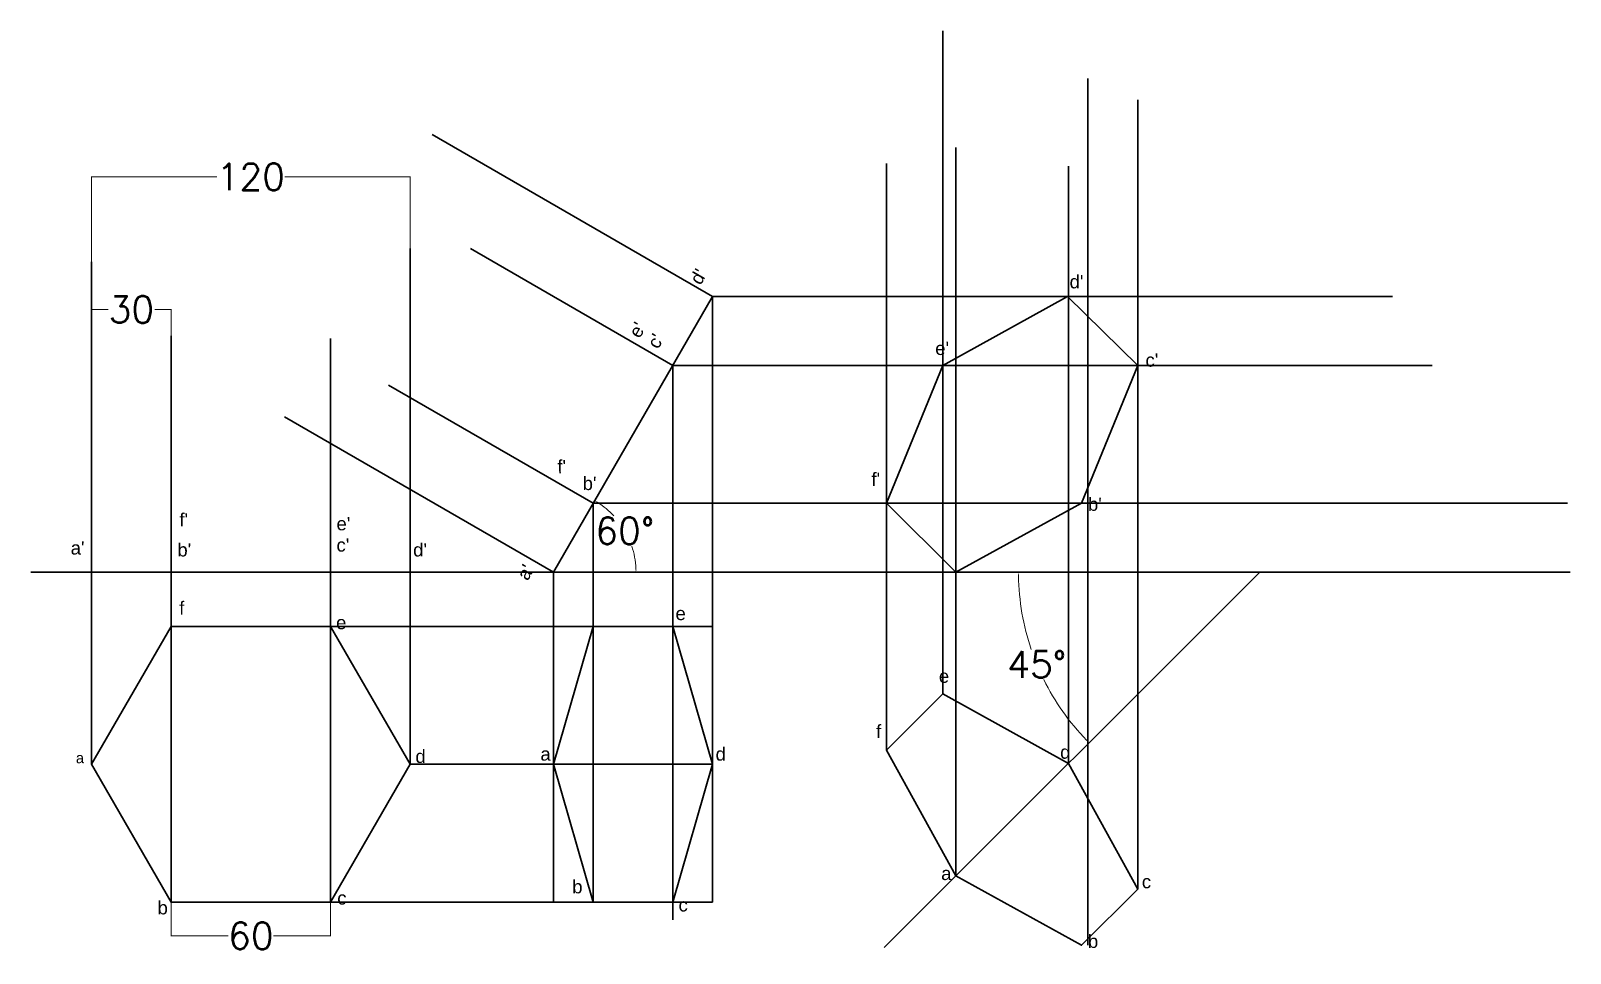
# Model space of a CAD drawing. Header units: millimetres. Extents: x 20 to 600, y 6 to 354.
import ezdxf

# ---------------------------------------------------------------- set-up
doc = ezdxf.new("R2010")
doc.units = ezdxf.units.MM
doc.header["$LTSCALE"] = 10
doc.header["$MEASUREMENT"] = 0
doc.layers.add('AM_0', color=7, linetype='Continuous', lineweight=30)
doc.layers.add('AM_5', color=3, linetype='Continuous', lineweight=15)
doc.styles.add('Annotative', font='arial.ttf')
doc.styles.get("Standard").update_dxf_attribs({"font": 'ROMANS.SHX'})
doc.dimstyles.new('AM_ANSI$0', dxfattribs={"dimtxt": 0.12, "dimasz": 0.12, "dimexe": 0.1, "dimexo": 0.05, "dimgap": 0.06, "dimtad": 0, "dimtih": 1, "dimtoh": 1, "dimdec": 4, "dimzin": 7, "dimdsep": 46, "dimtxsty": 'Standard', "dimcen": 0, "dimclrd": 256, "dimclre": 256, "dimclrt": 2, "dimadec": 0, "dimazin": 2, "dimtp": 0.1, "dimtm": 0.1, "dimtfac": 0.71, "dimtdec": 4, "dimtofl": 0, "dimtmove": 0, "dimatfit": 3, "dimfxl": 1, "dimtolj": 1, "dimtzin": 7, "dimlwd": -1, "dimlwe": -1, "dimarcsym": 1})
doc.dimstyles.new('AM_ANSI$2', dxfattribs={"dimtxt": 0.12, "dimasz": 0.12, "dimexe": 0.1, "dimexo": 0.05, "dimgap": 0.06, "dimtad": 0, "dimtih": 1, "dimtoh": 1, "dimdec": 4, "dimzin": 7, "dimdsep": 46, "dimtxsty": 'Standard', "dimcen": 0, "dimclrd": 256, "dimclre": 256, "dimclrt": 2, "dimadec": 0, "dimazin": 2, "dimtp": 0.1, "dimtm": 0.1, "dimtfac": 0.71, "dimtdec": 4, "dimtofl": 0, "dimtmove": 0, "dimatfit": 3, "dimfxl": 1, "dimtolj": 1, "dimtzin": 7, "dimlwd": -1, "dimlwe": -1, "dimarcsym": 1})

# ---------------------------------------------------------------- blocks, each defined once
blk = doc.blocks.new('*D6')
at = {"layer": 'AM_5', "linetype": 'ByBlock', "transparency": 16777216}
for p, q in [((72.91, 25.63), (72.91, 12.9)), ((132.91, 25.63), (132.91, 12.9)), ((73.03, 13), (94.35, 13)), ((132.79, 13), (111.46, 13))]:
    blk.add_line(p, q, dxfattribs=at)
at = {"layer": 'AM_5', "transparency": 16777216}
for points in [[(73.03, 13.02), (73.03, 12.98), (72.91, 13)], [(132.79, 13.02), (132.79, 12.98), (132.91, 13)]]:
    blk.add_solid(points, dxfattribs=at)
at = {"layer": 'Defpoints', "color": 0, "transparency": 16777216}
for p in [(72.91, 25.68), (132.91, 25.68), (132.91, 13)]:
    blk.add_point(p, dxfattribs=at)
at = {"layer": 'AM_5', "color": 2, "transparency": 16777216, "insert": (102.91, 13), "char_height": 10, "attachment_point": 5}
blk.add_mtext('\\A1;60', dxfattribs=at)
blk = doc.blocks.new('*D7')
at = {"layer": 'AM_5', "linetype": 'ByBlock', "transparency": 16777216}
for p, q in [((42.91, 248.05), (42.91, 299.1)), ((43.03, 299), (90.06, 299)), ((162.79, 299), (115.75, 299)), ((162.91, 248.05), (162.91, 299.1))]:
    blk.add_line(p, q, dxfattribs=at)
at = {"layer": 'AM_5', "transparency": 16777216}
for points in [[(43.03, 299.02), (43.03, 298.98), (42.91, 299)], [(162.79, 299.02), (162.79, 298.98), (162.91, 299)]]:
    blk.add_solid(points, dxfattribs=at)
at = {"layer": 'Defpoints', "color": 0, "transparency": 16777216}
for p in [(162.91, 299), (42.91, 248), (162.91, 248)]:
    blk.add_point(p, dxfattribs=at)
at = {"layer": 'AM_5', "color": 2, "transparency": 16777216, "insert": (102.91, 299), "char_height": 10, "attachment_point": 5}
blk.add_mtext('\\A1;120', dxfattribs=at)
blk = doc.blocks.new('*D8')
at = {"layer": 'AM_5', "linetype": 'ByBlock', "transparency": 16777216}
for p, q in [((42.91, 221.05), (42.91, 249.1)), ((43.03, 249), (49.11, 249)), ((72.79, 249), (66.7, 249)), ((72.91, 221.05), (72.91, 249.1))]:
    blk.add_line(p, q, dxfattribs=at)
at = {"layer": 'AM_5', "transparency": 16777216}
for points in [[(43.03, 249.02), (43.03, 248.98), (42.91, 249)], [(72.79, 249.02), (72.79, 248.98), (72.91, 249)]]:
    blk.add_solid(points, dxfattribs=at)
at = {"layer": 'Defpoints', "color": 0, "transparency": 16777216}
for p in [(72.91, 249), (42.91, 221), (72.91, 221)]:
    blk.add_point(p, dxfattribs=at)
at = {"layer": 'AM_5', "color": 2, "transparency": 16777216, "insert": (57.91, 249), "char_height": 10, "attachment_point": 5}
blk.add_mtext('\\A1;30', dxfattribs=at)
blk = doc.blocks.new('*D12')
at = {"layer": 'AM_5', "linetype": 'ByBlock', "transparency": 16777216}
for start, end in [(180.86379, 198.66044), (206.44944, 224.13621)]:
    blk.add_arc((483, 150), 90.87, start, end, dxfattribs=at)
at = {"layer": 'AM_5', "transparency": 16777216}
for points in [[(391.91, 148.63), (392.37, 148.63), (392.13, 150)], [(417.94, 86.88), (417.62, 86.56), (418.74, 85.74)]]:
    blk.add_solid(points, dxfattribs=at)
at = {"layer": 'Defpoints', "color": 0, "transparency": 16777216}
for p in [(20, 150), (483, 150), (600, 150), (395.22, 126.48), (341.58, 8.58)]:
    blk.add_point(p, dxfattribs=at)
at = {"layer": 'AM_5', "color": 2, "transparency": 16777216, "insert": (399.04, 115.22), "char_height": 10, "attachment_point": 5}
blk.add_mtext('\\A1;45°', dxfattribs=at)
blk = doc.blocks.new('*D13')
at = {"layer": 'AM_5', "linetype": 'ByBlock', "transparency": 16777216}
for start, end in [(43.08737, 57.47813), (2.52187, 18.47478)]:
    blk.add_arc((216.88, 150), 31.13, start, end, dxfattribs=at)
at = {"layer": 'AM_5', "transparency": 16777216}
for points in [[(233.5, 176.05), (233.73, 176.44), (232.44, 176.96)], [(248.21, 151.37), (247.75, 151.36), (248.01, 150)]]:
    blk.add_solid(points, dxfattribs=at)
at = {"layer": 'Defpoints', "color": 0, "transparency": 16777216}
for p in [(276.88, 253.92), (246.13, 160.65), (20, 150), (216.88, 150), (600, 150)]:
    blk.add_point(p, dxfattribs=at)
at = {"layer": 'AM_5', "color": 2, "transparency": 16777216, "insert": (243.84, 165.56), "char_height": 10, "attachment_point": 5}
blk.add_mtext('\\A1;60°', dxfattribs=at)

msp = doc.modelspace()

# ---------------------------------------------------------------- linework, layer by layer
at = {"layer": 'AM_0', "color": 255}
for p, q in [((363.64, 104.12), (363.64, 354)), ((418.28, 9.42), (418.28, 336)), ((437.12, 30.63), (437.12, 328)), ((368.56, 35.56), (368.56, 310)), ((342.42, 82.91), (342.42, 304)), ((410.99, 77.98), (410.99, 303)), ((276.88, 253.92), (276.88, 25.68)), ((276.88, 253.92), (533, 253.92)), ((261.88, 227.94), (261.88, 19)), ((261.88, 227.94), (548, 227.94)), ((231.88, 175.98), (231.88, 25.68)), ((231.88, 175.98), (599, 175.98)), ((216.88, 150), (216.88, 25.68)), ((250, 150), (250, 150)), ((132.91, 129.6), (261.88, 129.6)), ((261.88, 129.6), (276.88, 129.6)), ((261.88, 25.68), (276.88, 25.68))]:
    msp.add_line(p, q, dxfattribs=at)
at = {"layer": 'AM_0', "color": 1}
for p, q in [((216.88, 150), (276.88, 253.92)), ((42.91, 150), (162.91, 150))]:
    msp.add_line(p, q, dxfattribs=at)
at = {"layer": 'AM_0'}
for points in [[(276.88, 253.92), (171.22, 314.92)], [(42.91, 77.64), (42.91, 267)], [(162.91, 77.64), (162.91, 272)], [(261.88, 227.94), (185.67, 271.94)], [(72.91, 25.68), (72.91, 239)], [(132.91, 25.68), (132.91, 238)], [(231.88, 175.98), (154.8, 220.48)], [(216.88, 150), (115.56, 208.5)], [(20, 150), (600, 150)]]:
    msp.add_lwpolyline(points, dxfattribs=at)
at = {"layer": 'AM_0', "color": 1}
for points in [[(368.56, 150), (415.91, 175.98), (437.12, 227.94), (410.64, 253.92), (363.64, 227.94), (342.42, 175.98), (368.56, 150)], [(216.88, 77.64), (231.88, 129.6), (261.88, 129.6), (276.88, 77.64), (261.88, 25.68), (231.88, 25.68), (216.88, 77.64)], [(368.56, 35.56), (342.42, 82.91), (363.64, 104.12), (410.99, 77.98), (437.12, 30.63), (415.91, 9.42), (368.56, 35.56)]]:
    msp.add_lwpolyline(points, dxfattribs=at)
at = {"layer": 'AM_0', "color": 255}
for points in [[(483, 150), (341.58, 8.58)], [(162.91, 77.64), (276.88, 77.64)], [(132.91, 25.68), (261.88, 25.68)]]:
    msp.add_lwpolyline(points, dxfattribs=at)
at = {"layer": 'AM_0', "color": 1}
msp.add_lwpolyline([(72.91, 129.6), (42.91, 77.64), (72.91, 25.68), (132.91, 25.68), (162.91, 77.64), (132.91, 129.6)], close=True, dxfattribs=at)

# ---------------------------------------------------------------- texts
at = {"layer": 'AM_0', "color": 255, "style": 'Annotative'}
for s, height, rotation, p in [("d'", 5, 60, (272.33, 257.88)), ("e'", 5, 60, (249.35, 237.8)), ("c'", 5, 60, (256.31, 233.78)), ("f'", 5, 1.66652, (218.48, 187.25)), ("a'", 5, 60, (207.18, 146.5)), ('a', 4, 1, (37, 78))]:
    msp.add_text(s, height=height, rotation=rotation, dxfattribs=at).set_placement(p)
for s, p in [("d'", (411.38, 256.95)), ("e'", (360.76, 231.84)), ("c'", (439.98, 227.43)), ("b'", (227.92, 180.95)), ("f'", (336.72, 182.52)), ("b'", (418.31, 173.12)), ("f'", (75.97, 167.24)), ("e'", (135.18, 165.78)), ("c'", (135.18, 157.75)), ("a'", (35.03, 156.65)), ("b'", (75.23, 155.92)), ("d'", (164.06, 155.92)), ('f', (75.92, 133.98)), ('e', (262.91, 131.95)), ('e', (135.02, 128.51)), ('e', (362.14, 108.32)), ('f', (338.48, 87.51)), ('d', (164.91, 78.12)), ('a', (212, 79)), ('d', (278, 79)), ('d', (407.84, 79.72)), ('a', (363, 34)), ('c', (438.61, 30.9)), ('b', (224, 29)), ('b', (67.75, 21.07)), ('c', (135.47, 24.77)), ('c', (264.04, 22.15)), ('b', (418.28, 8.43))]:
    msp.add_text(s, height=5, dxfattribs=at).set_placement(p)

# ---------------------------------------------------------------- dimensions: what is measured, and where the dimension line sits
at = {"layer": 'AM_5'}
for base, p1, p2, override, picture, middle in [((162.91, 299), (42.91, 248), (162.91, 248), {"dimtxt": 10, "dimgap": 0.7, "dimdec": 0}, '*D7', (102.91, 299)), ((72.91, 249), (42.91, 221), (72.91, 221), {"dimtxt": 10, "dimgap": 0.7, "dimdec": 0, "dimpost": ''}, '*D8', (57.91, 249))]:
    dim = msp.add_linear_dim(base=base, p1=p1, p2=p2, dimstyle='AM_ANSI$0', override=override, dxfattribs=at)
    dim.commit()
    dim.dimension.update_dxf_attribs({"geometry": picture, "text_midpoint": middle})
for base, line1, line2, picture, middle in [((246.13, 160.65), ((20, 150), (600, 150)), ((216.88, 150), (276.88, 253.92)), '*D13', (243.84, 165.56)), ((395.22, 126.48), ((483, 150), (341.58, 8.58)), ((20, 150), (600, 150)), '*D12', (399.04, 115.22))]:
    dim = msp.add_angular_dim_2l(base=base, line1=line1, line2=line2, dimstyle='AM_ANSI$2', override={"dimtxt": 10, "dimasz": 1.37, "dimgap": 0.7, "dimdec": 0, "dimpost": '', "dimtdec": 0}, dxfattribs=at)
    dim.commit()
    dim.dimension.update_dxf_attribs({"geometry": picture, "text_midpoint": middle})
dim = msp.add_linear_dim(base=(132.91, 13), p1=(72.91, 25.68), p2=(132.91, 25.68), angle=0, dimstyle='AM_ANSI$0', override={"dimtxt": 10, "dimgap": 0.7, "dimdec": 0}, dxfattribs=at)
dim.commit()
dim.dimension.update_dxf_attribs({"geometry": '*D6', "text_midpoint": (102.91, 13)})

doc.saveas('drawing.dxf')
